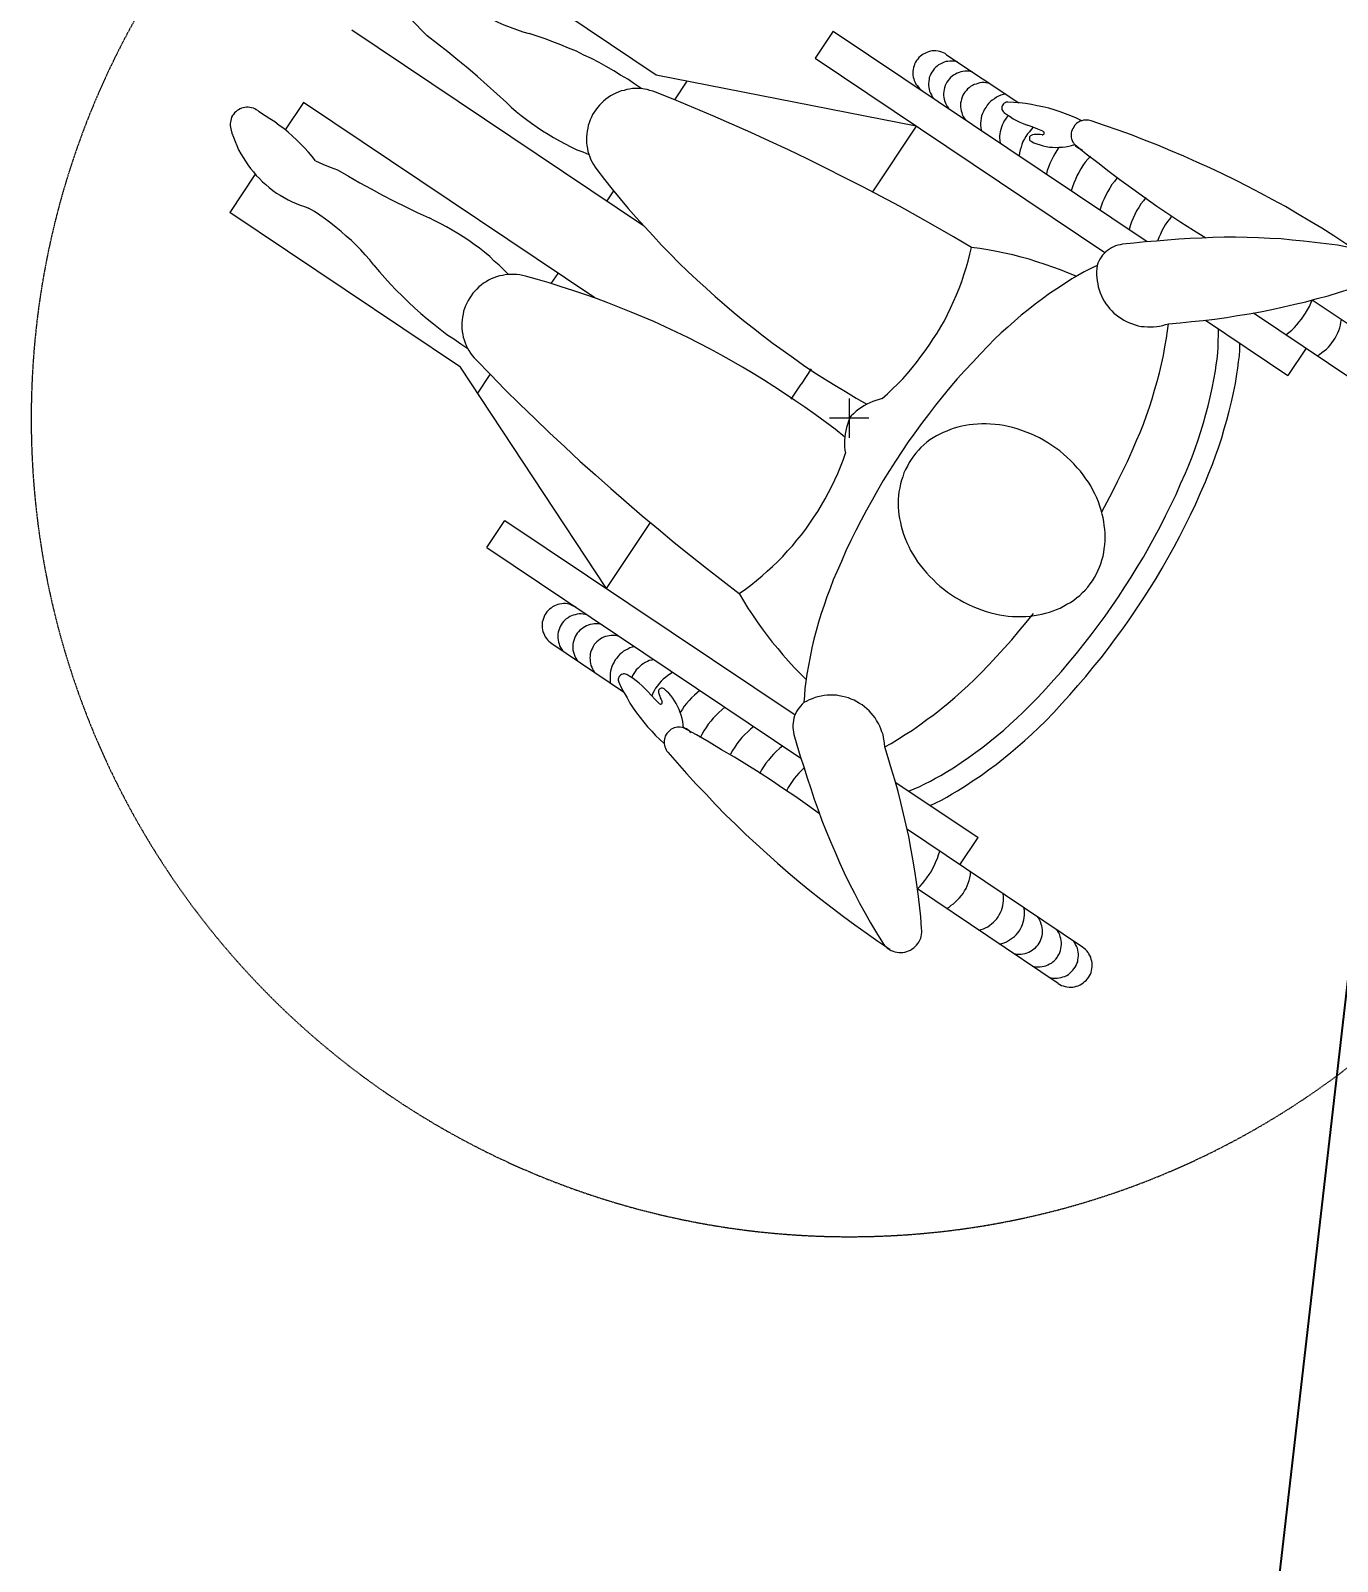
# Model space of a CAD drawing. Header units: millimetres. Extents: x -8417289 to 9420486, y 0 to 166066.
# Drawn here: x -171963 to -170765, y 68921 to 70325 of the extents above; entities that cross this region are included whole.
import ezdxf
from ezdxf import colors
from ezdxf.entities.mleader import LeaderData, LeaderLine
from ezdxf.math import Vec2, Vec3

# ---------------------------------------------------------------- set-up
doc = ezdxf.new("R2010")
doc.units = ezdxf.units.MM
doc.header["$MEASUREMENT"] = 0
doc.header["$PDMODE"] = 3
doc.header["$PDSIZE"] = -4
doc.linetypes.add('TRATTEGGIATA', pattern=[0.75, 0.5, -0.25])
doc.layers.get('0').update_dxf_attribs({"color": 250, "lineweight": 9})
doc.layers.get('Defpoints').update_dxf_attribs({"color": 6})
doc.layers.add('_АР ТЕКСТ', color=250, linetype='Continuous', lineweight=25)
for name, color, linetype in [('ТХ_привязки ЭО', 96, 'Continuous'), ('ТХ_привязки_ЭО', 96, 'Continuous'), ('ТХ_примечание', 40, 'Continuous')]:
    doc.layers.add(name, color=color, linetype=linetype)
doc.styles.add('ISOCPEUR', font='isocpeur.TTF')
doc.dimstyles.new('R_100', dxfattribs={"dimtxt": 270, "dimasz": 120, "dimexe": 100, "dimexo": 0, "dimgap": 60, "dimtad": 1, "dimdec": 0, "dimrnd": 50, "dimzin": 0, "dimdsep": 46, "dimtxsty": 'ISOCPEUR', "dimblk": 'ARCHTICK', "dimcen": 0, "dimdle": 100, "dimclrd": 256, "dimclre": 256, "dimclrt": 256, "dimadec": 0, "dimazin": 0, "dimtfac": 2, "dimtdec": 0, "dimtofl": 0, "dimtmove": 1, "dimatfit": 3, "dimfxl": 1, "dimtvp": 3, "dimtolj": 1, "dimtzin": 0, "dimarcsym": 0})

# ---------------------------------------------------------------- blocks, each defined once
blk = doc.blocks.new('Из_буфера26453')
for points in [[(177.4, 314.7), (388.7, 456.6)], [(365.2, 388.2), (360.1, 384.5), (355.1, 381.1), (349.8, 377.9), (344.5, 374.7), (339.2, 371.8), (333.9, 368.8), (328.3, 365.9), (322.7, 363.3), (317.2, 360.9), (311.3, 358.5), (305.5, 356.4), (299.7, 354.5), (293.8, 352.7)], [(387.4, 350.6), (392.5, 355.9), (397.5, 361.2), (402.6, 366.2)], [(15.1, 355.1), (-272.6, 162)], [(15.1, 355.1), (31.8, 330.1)], [(189.1, 176.6), (456.4, 355.9)], [(190.7, 302), (197, 306.5), (203.4, 310.8), (210.1, 314.7), (216.4, 318.7), (223.3, 322.7), (229.9, 326.2), (236.8, 329.9), (243.7, 333.1), (250.6, 336.5), (257.8, 339.4), (264.9, 342.3), (272.1, 345.3), (279.2, 347.9), (286.7, 350.3), (293.8, 352.7)], [(314.8, 289.6), (323.5, 297.5), (332.3, 305.5), (341.3, 313.4), (350.3, 321.1), (359.3, 328.5), (368.6, 336), (378.1, 343.4), (387.4, 350.6)], [(31.8, 330.1), (-233.9, 151.9)], [(-88.8, 333.3), (-154.9, 289.3)], [(-98.9, 326.7), (-97, 327.2), (-95.4, 327.5), (-91.7, 327.5), (-89.9, 327.2), (-88, 327), (-86.4, 326.4), (-84.6, 325.6), (-83, 324.8), (-81.4, 324.1), (-80.1, 323), (-78.7, 321.6), (-77.4, 320.3), (-76.4, 319), (-75.3, 317.4), (-74.3, 315.8), (-73.7, 314.2), (-72.9, 312.4), (-72.7, 310.8), (-72.4, 308.9), (-72.1, 307.1), (-72.1, 305.2), (-72.4, 303.3), (-72.7, 301.8), (-73.2, 299.9), (-74, 298.1), (-74.8, 296.5), (-75.6, 294.9), (-76.6, 293.5)], [(-88.8, 333.3), (-87.5, 334.4), (-85.9, 335.2), (-84.3, 335.7), (-82.5, 336.2), (-80.9, 336.5), (-79, 336.8), (-75.6, 336.8), (-74, 336.5), (-72.1, 336), (-70.5, 335.5), (-68.9, 334.6), (-67.4, 333.8), (-66, 333.1), (-64.7, 332), (-63.4, 330.7), (-62.3, 329.3), (-61.2, 328), (-60.2, 326.4), (-59.4, 324.8), (-58.9, 323.3), (-58.3, 321.6), (-58.1, 319.8), (-57.8, 318.2), (-57.8, 314.7), (-58.1, 312.9), (-58.6, 311.3), (-59.1, 309.7), (-59.9, 307.9), (-60.7, 306.5), (-61.8, 305), (-62.9, 303.6), (-63.9, 302.3), (-65.2, 301.2), (-66.6, 300.2)], [(-112.7, 317.4), (-110.8, 318), (-109.2, 318.2), (-105.5, 318.2), (-103.7, 318), (-101.8, 317.7), (-100.2, 317.1), (-98.4, 316.3), (-96.8, 315.5), (-95.2, 314.7), (-93.9, 313.7), (-92.5, 312.4), (-91.2, 311), (-90.2, 309.7), (-89.1, 308.1), (-88, 306.5), (-87.5, 305), (-86.7, 303.1), (-86.4, 301.5), (-86.2, 299.6), (-85.9, 297.8), (-85.9, 295.9), (-86.2, 294.1), (-86.4, 292.5), (-87, 290.6), (-87.8, 289), (-88.6, 287.2), (-89.4, 285.9), (-90.4, 284.3)], [(-61, 267.8), (177.4, 314.7)], [(149.3, 309.2), (160.7, 292)], [(-142.7, 297.5), (-140.6, 297), (-138.4, 296.2), (-136.3, 295.4), (-134.4, 294.3), (-132.6, 293), (-130.7, 291.7), (-129.1, 290.4), (-127.5, 288.8), (-126, 287.2), (-124.9, 285.3), (-123.6, 283.4), (-122.5, 281.3), (-121.7, 279.5), (-120.9, 277.4), (-120.4, 275.3), (-120.1, 272.8), (-119.9, 270.7), (-119.9, 268.6), (-120.1, 266.5), (-120.4, 264.1)], [(-128.3, 307.1), (-126.5, 307.3), (-124.6, 307.6), (-123, 307.9), (-121.2, 307.9), (-119.3, 307.6), (-117.5, 307.1), (-115.9, 306.5), (-114, 306), (-112.4, 305.2), (-110.8, 304.1), (-109.5, 303.1), (-107.9, 302), (-106.9, 300.7), (-105.5, 299.1), (-104.7, 297.8), (-103.7, 296.2), (-102.9, 294.3), (-102.4, 292.7), (-102.1, 290.9), (-101.6, 289.3), (-101.6, 285.6), (-101.8, 283.7), (-102.1, 281.9), (-102.6, 280.3), (-103.1, 278.4), (-104, 276.8), (-105, 275.3), (-106.1, 273.7)], [(-111.6, 156.7), (-95.2, 166.5), (-78.7, 175.8), (-62.3, 185.1), (-45.6, 194.4), (-28.9, 203.4), (-11.9, 212.1), (5, 220.9), (22, 229.4), (39, 237.9), (56.2, 246.1), (73.5, 254), (90.7, 262), (108, 269.7), (125.4, 277.4), (142.9, 284.8), (160.4, 292), (178.2, 299.1)], [(178.2, 299.1), (180.6, 299.9), (183.2, 300.7), (185.9, 301.5), (188.3, 301.8), (190.9, 302.3), (199.1, 302.3), (201.8, 301.8), (204.5, 301.5), (206.8, 300.7), (209.5, 300.2), (212.2, 299.1), (214.5, 298.1), (216.9, 297), (219.3, 295.7), (221.4, 294.1), (223.6, 292.5), (225.7, 290.9), (227.5, 289), (229.4, 287.2), (231.2, 285.1), (232.8, 282.9), (234.4, 280.8), (235.8, 278.4), (236.8, 276), (237.9, 273.7), (238.9, 271), (239.7, 268.6), (240.3, 265.9), (240.8, 263.3), (241.1, 260.7), (241.3, 258), (241.3, 252.7), (241.1, 250), (240.5, 247.4), (240, 244.7), (239.2, 242.1), (238.4, 239.7), (237.3, 237.1), (236.3, 234.7), (235, 232.6), (233.4, 230.2), (231.8, 228)], [(-212.7, 272.8), (-207.9, 275.3), (-202.8, 277.4), (-197.8, 279.2), (-192.8, 281.1), (-187.5, 282.7), (-182.4, 284.3), (-177.1, 285.6), (-171.8, 286.6), (-166.5, 287.7), (-161.2, 288.5), (-155.7, 289.3), (-150.3, 289.6), (-145, 289.9)], [(-145, 289.9), (-143.2, 289.9), (-142.4, 289.3), (-141.6, 288.8), (-140.8, 288.2), (-140.3, 287.4), (-139.8, 286.6), (-139.5, 285.9), (-139.5, 283.2), (-140, 282.1), (-140.6, 281.3), (-141.1, 280.8), (-141.9, 280)], [(233.6, 110.3), (500.9, 289.6)], [(314.8, 289.6), (310.3, 285.3), (305.8, 281.3), (301.2, 277.6), (296.5, 273.9), (291.7, 270.5), (286.7, 267), (281.6, 263.6), (276.6, 260.4), (271.5, 257.5), (266.2, 254.3), (260.9, 251.6), (255.6, 249), (250.1, 246.3), (244.8, 244.2), (239.2, 241.8)], [(500.9, 289.6), (517.6, 264.6)], [(540.4, 280), (541.5, 281.1), (542.8, 282.1), (544.1, 282.9), (545.5, 283.7), (546.8, 284.3), (548.4, 284.8), (550, 285.1), (551.6, 285.3), (553.2, 285.3), (554.5, 285.1), (556.1, 284.8), (557.7, 284.3), (559, 283.7), (560.3, 282.9), (561.6, 282.1), (563, 281.1), (564.1, 280), (565.1, 278.7), (565.9, 277.6), (566.7, 276), (567.2, 274.7), (567.5, 273.1), (567.7, 271.5), (568, 270.2), (568, 268.6), (567.7, 267), (567.5, 265.4)], [(-465.6, 153), (-454.8, 160.1), (-443.9, 167.3), (-432.8, 174.2), (-421.9, 180.8), (-410.5, 187.5), (-399.4, 194.1), (-387.9, 200.2), (-376.5, 206.5), (-365.1, 212.4), (-353.5, 218.2), (-341.8, 224), (-330.1, 229.6), (-318.2, 234.9), (-306.3, 240.2), (-294.3, 245.3), (-282.4, 250.3), (-270.2, 255.1), (-258.3, 259.9), (-246.1, 264.1), (-233.6, 268.6), (-221.4, 272.6)], [(-221.4, 272.6), (-220.1, 273.1), (-218.8, 273.4), (-214.3, 273.4), (-212.9, 272.8), (-211.6, 272.6), (-210.3, 271.8), (-209.2, 271.3), (-207.9, 270.2), (-206.8, 269.4), (-206, 268.4), (-205.3, 267), (-204.5, 265.7), (-203.9, 264.4), (-203.4, 263), (-203.1, 261.7), (-203.1, 257.5), (-203.4, 256.1), (-203.9, 254.6), (-204.5, 253.3), (-205.3, 252.2), (-206, 250.9), (-207.1, 249.8), (-208.2, 249), (-209.2, 248.2), (-210.6, 247.4), (-211.9, 246.9), (-213.2, 246.3)], [(-177.1, 263.3), (-172.4, 265.2), (-167.3, 267.3), (-162.5, 268.9)], [(-168.1, 267), (-166.3, 264.9), (-164.7, 262.8), (-162.8, 260.7), (-161.5, 258.5), (-160.2, 256.1), (-158.8, 253.8), (-157.8, 251.1), (-157, 248.7), (-156.2, 246.1), (-155.7, 243.4), (-155.4, 240.8)], [(-141.3, 280.5), (-144, 278.4), (-146.9, 276.6), (-149.8, 274.7), (-152.8, 273.1), (-155.9, 271.5), (-159.1, 270.2), (-162.5, 268.9)], [(-145.3, 277.4), (-144, 276), (-142.7, 274.2), (-141.6, 272.6), (-140.6, 270.7), (-139.8, 268.9), (-139, 266.8), (-138.4, 264.9), (-137.9, 262.8), (-137.6, 260.7), (-137.4, 258.8), (-137.4, 256.7), (-137.6, 254.6), (-137.9, 252.4)], [(-61, 267.8), (-20.7, 207.6)], [(489.8, 236), (493, 240), (496.4, 243.9), (499.9, 247.9), (503.6, 251.6), (507.3, 255.3), (511, 258.8), (515, 262.2), (519, 265.7), (523.2, 268.6), (527.2, 271.8), (531.7, 274.7), (535.9, 277.4), (540.4, 280)], [(-166.3, 254), (-168.9, 252.7), (-171.6, 251.6), (-174.5, 250.6), (-177.4, 249.8), (-180.1, 249.2), (-183, 248.7), (-185.9, 248.5), (-188.8, 248.2), (-192, 248.5), (-194.9, 248.5), (-197.8, 249), (-200.7, 249.5), (-203.4, 250), (-206.3, 251.1)], [(-176.3, 259.9), (-176.9, 259.9), (-177.4, 260.1), (-177.9, 260.4), (-178.2, 260.9), (-178.2, 262.5), (-177.7, 262.8), (-177.1, 263.3)], [(-176.3, 259.9), (-174.5, 260.1), (-169.2, 260.1), (-167.6, 259.9)], [(-167.6, 259.9), (-166.8, 259.6), (-166.3, 259.4), (-165.7, 259.1), (-165.2, 258.5), (-164.9, 258), (-164.7, 257.5), (-164.7, 255.9), (-164.9, 255.3), (-165.2, 254.8), (-165.7, 254.3), (-166.3, 254)], [(567.5, 265.4), (566.4, 261.5), (565.1, 257.7), (563.5, 253.8), (561.9, 250), (560.3, 246.3), (558.2, 242.6), (556.3, 239.2), (554, 235.7), (551.9, 232.3), (549.4, 229.1), (546.8, 225.9), (544.1, 222.7), (541.2, 219.8), (538.4, 216.9), (535.4, 214.3), (532.2, 211.6), (529, 208.9), (525.6, 206.5), (522.2, 204.5), (518.7, 202.3), (515, 200.4), (511.3, 198.6), (507.6, 197), (503.8, 195.4), (499.9, 194.1), (496.2, 192.8)], [(-206.3, 251.1), (-216.7, 242.6), (-227.3, 234.4), (-237.9, 226.2), (-248.7, 217.9), (-259.6, 210.3), (-270.5, 202.3), (-281.4, 194.6), (-292.5, 187.2), (-303.6, 179.8), (-315, 172.6), (-326.4, 165.5)], [(-220.6, 240.2), (-218.2, 237.6), (-215.8, 234.7), (-213.7, 231.8), (-211.9, 228.6), (-210, 225.4), (-208.2, 222.2), (-206.8, 219), (-205.3, 215.6), (-204.2, 212.1), (-203.1, 208.7)], [(-191.7, 248.5), (-189.9, 245.5), (-188, 242.6), (-186.4, 239.7), (-184.8, 236.8), (-183.5, 233.6), (-182.2, 230.4), (-181.1, 227.3), (-180.3, 224)], [(231.8, 228), (224.9, 219), (217.7, 210), (210.6, 201.3), (203.1, 192.5), (195.7, 184), (188, 175.5), (180.3, 167.3), (172.6, 158.8), (164.7, 150.9), (156.7, 142.6), (148.5, 134.7), (140.3, 127), (131.8, 119.3), (123.3, 111.6), (114.8, 104.2), (106.1, 96.8), (97.3, 89.6), (88.3, 82.5), (79.3, 75.6), (70.3, 68.7), (61, 62), (51.7, 55.4), (42.5, 48.8), (32.9, 42.4), (23.3, 36.3), (13.8, 30.2), (4, 24.4), (-5.8, 18.5), (-15.6, 13)], [(469.6, 227.8), (459.6, 221.9), (449.2, 215.9), (438.9, 210.3), (428.3, 204.7), (417.7, 199.1), (407, 193.8), (396.5, 188.8), (385.6, 183.8)], [(489.8, 236), (483.2, 233.1), (476.5, 230.4), (469.6, 227.8)], [(-244.8, 220.1), (-242.6, 217.1), (-240.2, 214.3), (-238.4, 211.1), (-236.5, 207.9), (-234.7, 204.7), (-233.1, 201.3), (-231.8, 198.1), (-230.4, 194.4), (-229.4, 190.9)], [(545, 223.8), (568.3, 188.8)], [(-271.5, 202.3), (-269.2, 199.4), (-267, 196.5), (-264.9, 193.3), (-263, 190.1), (-261.2, 186.9), (-259.9, 183.5), (-258.3, 180), (-257.2, 176.6), (-256.2, 173.2)], [(216.7, 208.7), (222.7, 199.4)], [(-295.1, 185.4), (-293.3, 183), (-291.2, 180.3), (-289.3, 177.4), (-287.7, 174.7), (-286.1, 171.8), (-284.8, 168.7), (-283.5, 165.7), (-282.1, 162.5)], [(312.9, 131.8), (317.2, 136), (321.4, 140.3), (325.9, 144.2), (330.1, 148.2), (334.9, 152.2), (339.4, 155.9), (344.5, 159.3), (349.2, 163.1), (354.3, 166.3), (359.3, 169.4), (364.4, 172.6), (369.7, 175.5), (375, 178.4), (380.3, 181.1), (385.6, 183.8)], [(356.9, 46.9), (568.3, 188.8)], [(436.2, 140.5), (439.9, 145.3), (444.2, 149.8), (448.4, 154.3), (452.6, 158.8), (456.9, 163.1), (461.7, 167.1), (466.2, 171.3), (470.9, 175), (475.7, 179), (480.8, 182.7), (485.8, 186.1), (490.8, 189.6), (496.2, 192.8)], [(-457.4, 156.7), (-447.1, 158.6), (-436.8, 159.9), (-426.4, 161.2), (-416.1, 162.5), (-405.7, 163.3), (-395.4, 164.4), (-385.1, 164.9), (-374.7, 165.5), (-364.4, 165.7), (-353.7, 166), (-343.4, 166), (-333, 165.7), (-322.7, 165.2), (-312.1, 164.7), (-301.8, 164.1), (-291.4, 163.3)], [(-291.4, 163.3), (-281.1, 162.5), (-270.7, 161.7), (-260.4, 160.7), (-250.1, 159.6)], [(-250.1, 159.6), (-247.9, 159.1), (-245.8, 158.8), (-243.7, 158), (-241.8, 157.2), (-240, 156.2), (-238.1, 155.1), (-236.3, 153.8), (-234.7, 152.5), (-233.1, 151.1), (-231.8, 149.6), (-230.4, 147.7), (-229.4, 145.8), (-228.3, 144), (-227.5, 142.1), (-226.7, 140)], [(-207.6, 130.2), (-200.5, 133.1), (-193.3, 136), (-186.2, 138.7), (-179, 141.1), (-171.6, 143.4), (-164.4, 145.8), (-157, 147.7), (-149.6, 149.8), (-141.9, 151.4), (-134.4, 153), (-126.7, 154.3), (-119.3, 155.7), (-111.6, 156.7)], [(-29.7, 18), (-34.5, 22.5), (-39.2, 27), (-44, 31.5), (-48.5, 36.3), (-53, 41.1), (-57.3, 46.1), (-61.2, 51.2), (-65.2, 56.5), (-69.2, 61.8), (-72.9, 67.1), (-76.6, 72.7), (-80.1, 77.9), (-83.5, 83.8), (-86.7, 89.4), (-89.6, 95.2), (-92.5, 101), (-95.2, 107.1), (-97.8, 113.2), (-100.2, 119.1), (-102.6, 125.4), (-104.7, 131.5), (-106.6, 137.9), (-108.4, 144), (-110, 150.4), (-111.6, 156.7)], [(436.2, 140.5), (431.2, 134.4), (426.2, 128.9), (421.1, 123), (415.8, 117.5), (410.2, 111.9), (404.7, 106.6), (399.1, 101.3), (393.3, 96.2), (387.4, 91.2), (381.6, 86.5), (375.5, 81.7), (369.4, 76.9), (363, 72.7), (356.7, 68.2), (350.3, 63.9)], [(-226.7, 140), (-226.4, 137.4), (-226.2, 134.4), (-226.2, 131.5), (-226.4, 128.9), (-226.7, 125.9), (-227.3, 123.3), (-227.8, 120.4), (-228.6, 117.7), (-229.7, 115.1), (-230.7, 112.4), (-231.8, 110), (-233.3, 107.4), (-234.7, 105), (-236.5, 102.8), (-238.1, 100.8), (-240.2, 98.6), (-242.1, 96.5), (-244.2, 94.7), (-246.6, 93), (-249, 91.5), (-251.4, 89.9), (-253.8, 88.8), (-256.4, 87.5), (-259.1, 86.5), (-261.7, 85.7), (-264.4, 84.8), (-267.3, 84.3), (-270, 84), (-272.9, 83.8), (-278.4, 83.8), (-281.4, 84), (-284, 84.6), (-286.9, 85.1), (-289.5, 85.9), (-292.2, 86.7)], [(-226.7, 140), (-220.9, 137.4), (-215, 134.2), (-209.2, 131), (-203.7, 127.8)], [(-203.7, 127.8), (-196.8, 123.3), (-189.9, 118.8), (-183.2, 114.3), (-176.6, 109.5), (-170, 104.5), (-163.6, 99.4), (-157.2, 94.4), (-150.9, 89.1), (-144.8, 83.5), (-138.7, 78.2), (-132.8, 72.4), (-127, 66.5)], [(4.5, -17.2), (13.5, -10.1), (22.5, -3.2), (31.8, 3.4), (41.1, 10.1), (50.4, 16.4), (59.9, 22.8), (69.5, 29.1), (79, 35.3), (88.6, 41.1), (98.4, 46.9), (108.5, 52.8), (118.3, 58.1), (128.3, 63.7), (138.4, 68.9), (148.5, 74), (158.9, 79), (169.2, 83.8), (179.5, 88.6), (189.9, 93), (200.5, 97.3), (211.1, 101.6), (221.7, 105.8), (232.3, 109.8), (242.9, 113.5), (253.8, 117.2), (264.6, 120.6), (275.5, 124.1), (286.4, 127.3), (297.3, 130.2)], [(273.7, 123.6), (267.3, 132.8)], [(297.3, 130.2), (299.9, 131), (302.6, 131.5), (305.2, 131.8), (313.2, 131.8), (315.8, 131.5), (318.5, 131), (321.2, 130.5), (323.8, 129.6), (326.2, 128.9), (328.8, 127.8), (331.2, 126.5), (333.3, 125.1), (335.7, 123.8), (337.9, 122.2), (340, 120.4), (341.8, 118.5), (343.7, 116.7), (345.5, 114.8), (347.1, 112.4), (348.4, 110.3), (349.8, 107.9), (351.1, 105.5), (352.2, 103.1), (353.2, 100.8), (354, 98.1), (354.5, 95.4), (355.1, 92.8), (355.3, 90.2), (355.6, 87.5), (355.6, 82.2), (355.3, 79.5), (354.8, 76.9), (354.3, 74.3), (353.5, 71.8), (352.7, 69.2), (351.6, 66.8), (350.6, 64.4), (349.2, 62), (347.6, 59.6), (346.1, 57.6), (344.5, 55.4), (342.6, 53.6)], [(-292.2, 86.7), (-302.8, 87.5), (-313.4, 88.6), (-324, 89.6), (-334.7, 91), (-345.3, 92.3), (-355.6, 94.1), (-366.2, 95.7), (-376.5, 97.6), (-387.1, 99.7), (-397.5, 102.1), (-407.9, 104.5), (-418.2, 106.9), (-428.5, 109.8), (-438.6, 112.4), (-449, 115.6), (-459, 118.8)], [(-553.2, 22), (-424, 108.4)], [(-399.9, 76.6), (-402.5, 78.7), (-405.2, 80.9), (-407.6, 83.3), (-410, 85.7), (-412.1, 88.3), (-414.2, 91), (-416.1, 93.6), (-417.9, 96.5), (-419.7, 99.4), (-421.4, 102.4), (-422.7, 105.5), (-424, 108.4)], [(-530.9, -11.4), (-370.2, 96.5)], [(-428.5, 57.3), (-430.7, 58.6), (-432.8, 60.2), (-434.9, 61.8), (-437, 63.3), (-438.9, 65.2), (-440.5, 67.1), (-442, 69.2), (-443.6, 71.3), (-445, 73.5), (-446.3, 75.8), (-447.4, 78.2), (-448.4, 80.6), (-449.2, 83), (-450, 85.4), (-450.3, 88), (-450.8, 90.7)], [(-326.2, 89.9), (-401.7, 39.2)], [(-290.4, 73.5), (-291.4, 80.1), (-292.2, 86.7)], [(-335.2, 43.5), (-336, 49), (-336.8, 54.3), (-337.3, 59.9), (-337.6, 65.5), (-337.9, 70.8), (-338.1, 76.3), (-338.1, 81.9)], [(-263, -20.4), (-266.2, -13), (-269.2, -5.3), (-272.1, 2.4), (-274.7, 10.1), (-277.1, 17.8), (-279.5, 25.7), (-281.9, 33.7), (-284, 41.6), (-285.8, 49.6), (-287.5, 57.6), (-289, 65.5), (-290.4, 73.5)], [(-418.4, 64.2), (-401.7, 39.2)], [(-354.8, 40.3), (-355.9, 45.9), (-356.4, 51.7), (-357.2, 57.3), (-357.5, 62.8), (-357.7, 68.7)], [(-127, 66.5), (-119.9, 59.1), (-112.7, 51.4), (-105.5, 43.7), (-98.6, 36.1), (-91.7, 28.1), (-85.1, 19.9), (-78.5, 11.9), (-72.1, 3.4), (-65.8, -4.8), (-59.7, -13.3), (-53.6, -21.7), (-47.7, -30.5)], [(-307.9, -50.4), (-310.8, -43), (-314, -35.3), (-316.6, -27.6), (-319.5, -19.9), (-321.9, -12.2), (-324.3, -4.3), (-326.4, 3.7), (-328.5, 11.4), (-330.4, 19.3), (-332.3, 27.5), (-333.9, 35.5), (-335.2, 43.5)], [(35.3, 45.3), (44.6, 31.3)], [(342.6, 53.6), (329.4, 40), (316.1, 26.5), (302.6, 13), (288.8, -0.3), (275.3, -13.3), (261.2, -26.3), (247.4, -39.2), (233.1, -52), (219.1, -64.5), (204.7, -76.9), (190.2, -89.4), (175.5, -101.6), (161, -113.8), (146.1, -125.7), (131.3, -137.4), (116.4, -149), (101.3, -160.7)], [(223, -156), (356.9, 46.9)], [(-326.2, -58.4), (-329.3, -50.4), (-332.5, -42.4), (-335.4, -34.5), (-338.4, -26.3), (-341, -18), (-343.4, -9.8), (-345.8, -1.6), (-347.9, 6.6), (-350, 15.1), (-351.9, 23.3), (-353.5, 31.8), (-354.8, 40.3)], [(53.8, 17.5), (44.6, 31.3)], [(341, 23.1), (329.6, 40)], [(-29.7, 18), (-26.8, 17.2), (-23.9, 16.4), (-21.2, 15.4), (-18.3, 14.3), (-15.6, 13), (-13, 11.4), (-10.6, 9.8), (-8.2, 8.2), (-5.8, 6.4), (-3.5, 4.2), (-1.3, 2.1), (0.5, 0)], [(0.5, 18), (0.5, -18)], [(-17.5, 0), (18.6, 0)], [(-1.3, 2.6), (0, 0), (1.1, -2.7), (2.1, -5.6), (2.9, -8.5), (3.7, -11.4), (4.3, -14.3), (4.5, -17.2), (4.8, -20.2), (4.8, -26.3), (4.5, -29.2), (4, -32.1)], [(-185.4, -24.9), (-181.6, -22.5), (-177.7, -20.2), (-173.9, -18), (-170, -16.2), (-166, -14.3), (-161.8, -12.7), (-157.8, -11.1), (-153.5, -9.8), (-149.3, -8.5)], [(-149.3, -8.5), (-145.3, -7.4), (-141.3, -6.6), (-137.4, -6.1), (-133.4, -5.6), (-129.1, -5.3), (-125.2, -5.1), (-121.2, -5.1), (-117.2, -5.3), (-113, -5.6)], [(-113, -5.6), (-109.5, -6.1), (-106.1, -6.6), (-102.6, -7.2), (-99.2, -8.2), (-95.7, -9), (-92.3, -10.3), (-89.1, -11.7), (-85.6, -13), (-82.5, -14.6), (-79.5, -16.2)], [(-231, -85.7), (-236, -76.6), (-240.8, -67.4), (-245.6, -58.1), (-250.1, -48.8), (-254.6, -39.5), (-258.8, -30), (-263, -20.4)], [(-214, -52), (-211.4, -48.5), (-208.4, -45.4), (-205.5, -41.9), (-202.3, -38.7), (-199.1, -35.8), (-196, -32.9), (-192.5, -30), (-188.8, -27.3), (-185.4, -24.9)], [(-79.5, -16.2), (-76.4, -18), (-73.5, -19.9), (-70.5, -22), (-67.9, -24.4), (-65.2, -26.8), (-62.9, -29.4), (-60.5, -32.1), (-58.3, -34.7), (-56.2, -37.7)], [(-56.2, -37.7), (-54.3, -40.6), (-52.8, -43.8), (-51.2, -47), (-49.6, -50.1), (-48.5, -53.6), (-47.4, -56.8), (-46.4, -60.2), (-45.9, -63.9), (-45.1, -67.4)], [(-47.7, -30.5), (-41.9, -39.2), (-36.3, -48), (-30.7, -57), (-25.5, -66.1), (-20.4, -75.1), (-15.4, -84.3), (-10.3, -93.4), (-5.6, -102.9), (-1.1, -112.2), (3.5, -121.7), (7.7, -131.3), (11.9, -140.8)], [(101.3, -160.7), (95.7, -156.7), (90.7, -153), (85.4, -148.8), (80.4, -144.5), (75.6, -140.3), (70.8, -135.8), (66, -131.3), (61.5, -126.8), (57, -121.7), (52.5, -116.9), (48.5, -111.9), (44.3, -106.9), (40.3, -101.6), (36.6, -96.3), (32.9, -90.7), (29.4, -85.4), (26, -79.8), (22.5, -74), (19.6, -68.2), (16.4, -62.3), (13.8, -56.5), (11.1, -50.7), (8.5, -44.6), (6.1, -38.4), (4, -32.1)], [(-246.3, -163.6), (-252.2, -154.6), (-258, -145.6), (-263.6, -136.6), (-269.2, -127.3), (-274.5, -118), (-279.8, -108.5), (-284.8, -98.9), (-289.5, -89.4), (-294.3, -79.8), (-299.1, -70), (-303.3, -60.2), (-307.9, -50.4)], [(-230.4, -84.3), (-229.4, -80.6), (-228.1, -76.6), (-226.4, -72.9), (-224.6, -69.2), (-222.8, -65.8), (-220.9, -62.1), (-218.8, -58.6), (-216.4, -55.4), (-214, -52)], [(-262.8, -174.8), (-268.9, -165.5), (-275, -156.2), (-280.8, -146.9), (-286.4, -137.4), (-292, -127.8), (-297.3, -118), (-302.6, -108.2), (-307.6, -98.4), (-312.4, -88.6), (-317.2, -78.5), (-321.7, -68.4), (-326.2, -58.4)], [(-45.1, -67.4), (-44.8, -70.8), (-44.5, -74.3), (-44.5, -81.4), (-44.8, -85.1), (-45.1, -88.6), (-45.6, -92), (-46.4, -95.5), (-47.2, -98.9), (-48, -102.4)], [(-233.3, -119.6), (-233.9, -116.2), (-234.2, -112.5), (-234.2, -105.3), (-233.9, -101.8), (-233.3, -98.4), (-232.8, -94.7), (-232.3, -91.2), (-231.5, -87.8), (-230.4, -84.3)], [(316.1, -93.6), (50.1, -271.8)], [(223, -156), (182.7, -95.7)], [(332.8, -118.6), (316.1, -93.6)], [(-48, -102.4), (-49.3, -106.3), (-50.7, -110.1), (-52.2, -113.8), (-54.1, -117.5), (-55.7, -121.2), (-57.8, -124.6), (-59.9, -128.1), (-62, -131.5), (-64.4, -134.7)], [(-222.5, -149), (-224.3, -146.1), (-225.9, -143.2), (-227.5, -140), (-229.1, -136.6), (-230.2, -133.4), (-231.2, -130), (-232.3, -126.5), (-232.8, -123.1), (-233.3, -119.6)], [(332.8, -118.6), (44.8, -311.6)], [(-64.4, -134.7), (-67.4, -138.2), (-70.3, -141.6), (-73.2, -144.8), (-76.4, -148), (-79.5, -151.2), (-82.7, -154.1), (-86.2, -156.7), (-89.6, -159.4), (-93.3, -162)], [(-199.1, -170.5), (-202.3, -168.9), (-205.3, -166.8), (-207.9, -164.7), (-210.8, -162.5), (-213.5, -159.9), (-215.8, -157.5), (-218.2, -154.9), (-220.3, -151.9), (-222.5, -149)], [(11.9, -140.8), (15.1, -148.3), (18, -156), (21, -163.6), (23.6, -171.3), (26.3, -179), (28.6, -187), (30.8, -194.9), (32.9, -202.6), (34.7, -210.6), (36.3, -218.8), (37.9, -226.8), (39.5, -234.7)], [(-164.9, -263.6), (-172.4, -255.9), (-179.8, -248), (-187, -240), (-194.1, -232.1), (-201, -223.8), (-207.9, -215.6), (-214.5, -207.1), (-221.2, -198.6), (-227.8, -190.1), (-234.2, -181.4), (-240.2, -172.6), (-246.3, -163.6)], [(-93.3, -162), (-97, -164.4), (-101, -166.6), (-104.7, -168.6), (-108.7, -170.8), (-112.7, -172.6), (-116.9, -174.2), (-120.9, -175.8), (-125.2, -177.2), (-129.4, -178.5)], [(101.3, -160.7), (97.3, -167.3), (93.4, -174), (89.1, -180.3), (84.9, -186.7), (80.4, -193.1), (75.8, -199.2), (71.1, -205.3), (66, -211.1), (61.3, -216.9), (56.2, -222.8), (50.9, -228.6), (45.6, -233.9), (40, -239.5)], [(-179.3, -277.7), (-187, -269.7), (-194.4, -261.5), (-201.8, -253.5), (-209.2, -245), (-216.4, -236.8), (-223.3, -228.1), (-230.4, -219.6), (-237.1, -210.8), (-243.7, -202.1), (-250.3, -193.1), (-256.7, -184), (-262.8, -174.8)], [(-165.5, -181.4), (-169.2, -180.9), (-172.6, -180.3), (-176.1, -179.5), (-179.5, -178.7), (-183, -177.7), (-186.4, -176.6), (-189.6, -175.3), (-192.8, -174), (-196, -172.4), (-199.1, -170.5)], [(-120.1, -233.6), (-127.5, -226.2), (-134.4, -218.5), (-141.6, -210.8), (-148.5, -203.1), (-155.1, -195.2), (-161.8, -187.2), (-168.4, -179)], [(-129.4, -178.5), (-133.4, -179.3), (-137.4, -180.1), (-141.3, -180.9), (-145.3, -181.4), (-149.3, -181.7), (-161.5, -181.7), (-165.5, -181.4)], [(240.8, -180.1), (242.6, -179.8), (244.5, -179.5), (246.3, -179.3), (248.2, -179.3), (249.8, -179.5), (251.7, -180.1), (253.5, -180.6), (255.1, -181.1), (256.7, -181.9), (258.3, -183), (259.9, -184), (261.2, -185.1), (262.5, -186.4), (263.6, -188), (264.6, -189.3), (265.4, -190.9), (266.2, -192.8), (266.8, -194.4), (267.3, -196.2), (267.6, -198.1), (267.6, -201.5), (267.3, -203.4), (267, -205.3), (266.5, -206.8), (266, -208.7), (265.2, -210.3), (264.1, -211.9), (263.1, -213.5)], [(250.9, -173.4), (252.4, -172.6), (254.1, -171.9), (255.6, -171.1), (257.2, -170.5), (258.8, -170.3), (260.7, -170), (262.5, -170), (264.1, -170.3), (266, -170.5), (267.6, -170.8), (269.2, -171.3), (270.8, -172.1), (272.4, -172.9), (273.9, -174), (275.3, -175), (276.3, -176.1), (277.6, -177.4), (278.7, -179), (279.5, -180.3), (280.3, -181.9), (280.8, -183.5), (281.4, -185.4), (281.9, -187), (281.9, -192.3), (281.6, -193.9), (281.4, -195.7), (280.6, -197.3), (280, -198.9), (279.2, -200.5), (278.2, -201.8), (277.1, -203.1), (275.8, -204.5), (274.5, -205.5), (273.1, -206.6)], [(227, -189.3), (228.9, -188.8), (230.7, -188.6), (234.4, -188.6), (236, -188.8), (237.9, -189.1), (239.7, -189.6), (241.3, -190.4), (242.9, -191.2), (244.5, -192.3), (246.1, -193.3), (247.4, -194.4), (248.7, -195.7), (249.8, -197.1), (250.9, -198.6), (251.7, -200.2), (252.4, -201.8), (253, -203.7), (253.5, -205.5), (253.8, -207.1), (253.8, -212.7), (253.3, -214.6), (252.7, -216.2), (252.2, -218), (251.4, -219.6), (250.3, -221.2), (249.5, -222.5)], [(197.3, -209.5), (199.4, -210), (201.5, -210.6), (203.4, -211.6), (205.5, -212.7), (207.4, -213.7), (209, -215.1), (210.8, -216.4), (212.4, -218), (213.7, -219.9), (215.1, -221.5), (216.1, -223.6), (217.2, -225.4), (218, -227.5), (218.8, -229.7), (219.3, -231.8), (219.6, -233.9), (219.8, -236), (219.8, -240.5), (219.6, -242.7)], [(273.1, -206.6), (207.4, -250.9)], [(211.6, -200), (213.2, -199.4), (215.1, -199.2), (218.8, -199.2), (220.6, -199.4), (222.2, -199.7), (224.1, -200.2), (225.7, -200.7), (227.5, -201.5), (228.9, -202.6), (230.4, -203.7), (231.8, -205), (233.1, -206.3), (234.2, -207.6), (235.2, -209.2), (236, -210.8), (236.8, -212.4), (237.3, -214), (237.9, -215.9), (238.1, -217.7), (238.4, -219.6), (238.1, -221.5), (238.1, -223), (237.6, -224.9), (237.3, -226.8), (236.6, -228.3), (235.8, -229.9), (235, -231.5), (233.9, -233.1)], [(179.8, -221.2), (181.6, -221.7), (183.8, -222.2), (185.6, -223), (187.5, -224.1), (189.4, -225.1), (190.9, -226.2), (192.5, -227.5), (194.1, -229.1), (195.7, -230.7), (196.8, -232.3), (198.1, -233.9), (199.1, -235.8), (199.9, -237.6)], [(-43.7, -294.6), (-50.7, -290.1), (-57.5, -285.9), (-64.2, -281.1), (-70.8, -276.3), (-77.4, -271.6), (-83.8, -266.5), (-90.2, -261.2), (-96.2, -255.9), (-102.4, -250.6), (-108.4, -245), (-114.3, -239.5), (-120.1, -233.6)], [(39.5, -234.7), (40.3, -241.3), (41.1, -247.7), (41.6, -254.3), (42.2, -260.7)], [(162.3, -232.8), (164.4, -234.4), (166.8, -235.8), (168.9, -237.6), (171.1, -239.2), (172.9, -241.1), (174.8, -243.2), (176.4, -245.3), (178, -247.4), (179.3, -249.8), (180.6, -252.2), (181.6, -254.8)], [(185.6, -250.3), (188, -247.7), (190.4, -245.3), (193, -242.9), (195.7, -240.8), (198.6, -238.7), (201.5, -236.8), (204.5, -234.9)], [(203.9, -235.2), (204.7, -234.9), (205.5, -234.7), (206.6, -234.4), (207.4, -234.4), (208.2, -234.7), (209.2, -234.9), (210.1, -235.5), (210.6, -236), (211.4, -236.8), (211.6, -237.6), (211.9, -238.4), (212.2, -239.2), (212.2, -240.3), (211.9, -241.1), (211.6, -242.1)], [(137.4, -249.5), (140, -251.7), (142.4, -254), (145.1, -256.4), (147.2, -258.8), (149.6, -261.5), (151.7, -264.1), (153.5, -266.8), (155.4, -269.7)], [(152.5, -284), (152.7, -281.1), (153, -278.2), (153.8, -275.3), (154.6, -272.3), (155.4, -269.7), (156.4, -267), (157.8, -264.1), (159.1, -261.7), (160.7, -259.1), (162.3, -256.7), (164.2, -254.3), (166, -252.2), (168.1, -250.1), (170.2, -248.2)], [(211.6, -242.1), (209.5, -246.9), (206.8, -251.7), (204.2, -256.4), (201.5, -261.2), (198.6, -265.7), (195.5, -270.2), (192.3, -274.5), (188.8, -278.7), (185.4, -282.9), (181.6, -286.9), (178, -290.9), (174.2, -294.6), (170.2, -298.3)], [(170.2, -248.2), (170.8, -247.7), (171.6, -247.4), (172.9, -247.4), (173.4, -247.7), (174, -248), (174.5, -248.5), (175, -249), (175.3, -249.5), (175.5, -250.1), (175.3, -250.9), (175.3, -251.4)], [(175.3, -251.4), (174.8, -253.3), (174.2, -254.8), (173.7, -256.4), (172.9, -258), (172.1, -259.6)], [(185.6, -250.3), (182.2, -254), (178.5, -258), (174.8, -261.7)], [(-88.3, -324.6), (-95.2, -320.4), (-102.1, -315.8), (-108.7, -311.1), (-115.6, -306.3), (-122, -301.5), (-128.3, -296.5), (-134.7, -291.2), (-141.1, -285.9), (-147.2, -280.6), (-153.3, -275), (-159.1, -269.4), (-164.9, -263.6)], [(-32.1, -301.3), (-31.8, -298.3), (-31.5, -295.7), (-31, -292.8), (-30.5, -290.1), (-29.4, -287.5), (-28.6, -284.8), (-27.6, -282.2), (-26.3, -279.8), (-24.6, -277.1), (-23.3, -274.7), (-21.5, -272.6), (-19.6, -270.5), (-17.8, -268.4), (-15.6, -266.5), (-13.5, -264.7), (-11.4, -262.8), (-9, -261.5), (-6.6, -259.9), (-4, -258.6), (-1.3, -257.5), (1.3, -256.4), (4, -255.6), (6.6, -255.1), (9.6, -254.6), (12.2, -254), (20.7, -254), (23.6, -254.3), (26.3, -254.8), (29.2, -255.4), (31.8, -256.2), (34.5, -257.2), (37.1, -258.3), (39.5, -259.4), (42.2, -260.7)], [(42.2, -260.7), (43.8, -262.3), (45.1, -263.9), (46.4, -265.4), (47.7, -267), (48.8, -268.9), (49.8, -271), (50.7, -272.9), (51.2, -275), (51.7, -277.1), (52, -279.3), (52.2, -281.4), (52.2, -283.5), (52, -285.6), (51.7, -287.7), (51.2, -289.9)], [(114.6, -264.9), (117.2, -267.3), (120.1, -269.7), (122.5, -272.3), (125.2, -275), (127.5, -277.7), (129.7, -280.6), (131.8, -283.5), (133.7, -286.7), (135.5, -289.9), (137.1, -293)], [(174.8, -261.7), (174.2, -262), (173.7, -262.3), (173.2, -262.3), (172.6, -262), (172.1, -261.7), (171.9, -261.2), (171.9, -260.2), (172.1, -259.6)], [(-98.9, -341.6), (-106.1, -337.1), (-113.2, -332.3), (-120.4, -327.5), (-127.3, -322.5), (-134.2, -317.4), (-140.8, -312.1), (-147.7, -306.6), (-154.1, -301), (-160.4, -295.4), (-166.8, -289.6), (-173.2, -283.7), (-179.3, -277.7)], [(-32.1, -301.3), (-37.9, -298.1), (-43.7, -294.6)], [(27.9, -362.8), (38.7, -354.8), (49.6, -347.1), (60.7, -339.7), (71.9, -332.3), (83, -324.9), (94.4, -317.7), (105.8, -310.8), (117.5, -303.9), (128.9, -297), (140.6, -290.4), (152.5, -284)], [(51.2, -289.9), (48.5, -299.6), (45.4, -309.8), (42.2, -319.5), (39, -329.6)], [(88, -282.7), (91, -285.1), (93.6, -287.5), (96.3, -290.1), (98.9, -292.8), (101.3, -295.7), (103.4, -298.6), (105.5, -301.5), (107.4, -304.7), (109.3, -307.9)], [(145.6, -288.5), (146.4, -287.5), (147.4, -286.7), (148.5, -285.6), (149.8, -284.8), (151.2, -284.3), (152.5, -283.7), (153.8, -283.5), (155.4, -283.2), (158.1, -283.2), (159.6, -283.5), (161, -284), (162.3, -284.5), (163.6, -285.1), (164.7, -285.9), (165.7, -286.9), (166.8, -288), (167.6, -289.1), (168.4, -290.1), (169.2, -291.4), (169.7, -292.8), (170, -294.3), (170.2, -295.7), (170.2, -298.6), (170, -299.9), (169.5, -301.3), (168.9, -302.6), (168.4, -303.9), (167.6, -305.2), (166.8, -306.3)], [(-65.8, -467.8), (-65, -457.2), (-63.9, -446.6), (-62.6, -436), (-61.2, -425.4), (-59.7, -415), (-57.8, -404.4), (-56, -394.1), (-54.1, -383.5), (-51.7, -373.1), (-49.3, -362.8), (-46.9, -352.4), (-44.3, -342.1), (-41.4, -331.7), (-38.4, -321.7), (-35.3, -311.3), (-32.1, -301.3)], [(166.8, -306.3), (158.3, -316.1), (149.6, -325.7), (140.8, -335.5), (131.8, -344.7), (123.1, -354.3), (113.8, -363.5), (104.5, -372.6), (95.2, -381.6), (85.7, -390.3), (76.1, -399.1), (66.3, -407.9), (56.5, -416.4), (46.7, -424.8), (36.6, -433), (26.5, -441), (16.2, -449), (5.8, -456.9), (-4.5, -464.6), (-15.1, -472), (-25.7, -479.4), (-36.6, -486.9)], [(61.5, -300.4), (64.4, -302.9), (67.1, -305.2), (69.8, -307.9), (72.1, -310.5), (74.5, -313.5), (76.9, -316.4), (79, -319.5), (80.9, -322.5), (82.7, -325.9)], [(41.9, -320.6), (44.3, -323), (46.7, -325.4), (48.8, -327.8), (50.9, -330.4), (52.8, -333.1), (54.6, -335.7), (56.5, -338.6), (58.1, -341.6)], [(-42.2, -333.9), (-117.7, -384.5)], [(-53.8, -341.8), (-59.1, -339.7), (-64.2, -337.6), (-68.9, -335.2), (-74, -332.8), (-78.7, -330.1), (-83.5, -327.5), (-88.3, -324.6)], [(39, -329.6), (35.8, -339.4), (32.6, -349.2), (28.9, -359.1), (25.5, -368.9), (21.7, -378.7), (17.8, -388.2), (13.5, -397.8), (9.3, -407.3), (5, -416.9), (0.5, -426.2), (-4.2, -435.4), (-9, -444.7), (-14, -453.7), (-19.1, -462.8), (-24.4, -471.8), (-30, -480.8)], [(-73.7, -355.1), (-79, -352.7), (-84, -350.1), (-89.1, -347.4), (-93.9, -344.5), (-98.9, -341.6)], [(-213.5, -485), (-52.8, -377.1)], [(-101, -409.4), (-117.7, -384.5)], [(-62, -431.5), (-64.4, -429.1), (-66.6, -426.7), (-68.7, -424), (-70.8, -421.4), (-72.7, -418.5), (-74.5, -415.8), (-76.1, -412.6), (-77.7, -409.7), (-79, -406.5), (-80.3, -403.6), (-81.4, -400.2), (-82.5, -397)], [(-88.6, -449.5), (-91, -448.2), (-93.1, -446.6), (-95.2, -445.2), (-97, -443.4), (-98.9, -441.5), (-100.7, -439.7), (-102.4, -437.6), (-104, -435.7), (-105.3, -433.3), (-106.6, -431.2), (-107.7, -428.8), (-108.4, -426.4), (-109.5, -423.8), (-110, -421.4), (-110.6, -418.7), (-110.8, -416.4)], [(-191.2, -518.2), (-62, -431.5)], [(-137.4, -482.1), (-139.5, -481.6), (-141.6, -481.1), (-143.7, -480), (-145.6, -478.9), (-147.4, -477.8), (-149.3, -476.5), (-150.9, -475.2), (-152.5, -473.6), (-154.1, -471.8), (-155.4, -470.2), (-156.5, -468.3), (-157.5, -466.2), (-158.3, -464.1), (-159.1, -462.2), (-159.6, -459.9), (-159.9, -457.7), (-160.2, -455.6), (-160.2, -451.1), (-159.6, -449)], [(-118.2, -469.4), (-120.4, -468.8), (-122.5, -468.1), (-124.4, -467.2), (-126.5, -466.2), (-128.3, -464.9), (-129.9, -463.6), (-131.8, -462.2), (-133.4, -460.6), (-134.7, -459.1), (-136, -457.2), (-137.1, -455.3), (-138.1, -453.2), (-139, -451.3), (-139.8, -449.2), (-140.3, -447.1), (-140.6, -444.7), (-140.8, -442.6), (-140.8, -438.4), (-140.6, -436)], [(-149.8, -490.6), (-151.7, -491.1), (-153.5, -491.4), (-157.2, -491.4), (-158.8, -491.1), (-160.7, -490.9), (-162.5, -490.3), (-164.1, -489.5), (-165.7, -488.7), (-167.3, -487.7), (-168.9, -486.6), (-170.2, -485.6), (-171.6, -484.2), (-172.6, -482.9), (-173.7, -481.3), (-174.5, -479.7), (-175.3, -478.1), (-175.8, -476.3), (-176.3, -474.4), (-176.6, -472.8), (-176.6, -469.1), (-176.3, -467.2), (-176.1, -465.4), (-175.5, -463.8), (-175, -461.9), (-174.2, -460.4), (-173.2, -458.8), (-172.1, -457.5)], [(-167.3, -502.3), (-169.2, -502.8), (-171, -503.1), (-174.5, -503.1), (-176.3, -502.8), (-178.2, -502.5), (-179.8, -502), (-181.6, -501.2), (-183.2, -500.4), (-184.8, -499.6), (-186.2, -498.3), (-187.8, -497.2), (-188.8, -495.9), (-190.1, -494.6), (-190.9, -493), (-192, -491.4), (-192.5, -489.8), (-193.3, -487.9), (-193.6, -486.3), (-193.8, -484.5), (-194.1, -482.6), (-194.1, -480.8), (-193.8, -478.9), (-193.6, -477.1), (-193, -475.5), (-192.5, -473.6), (-191.7, -472), (-190.7, -470.4), (-189.6, -469.1)], [(-30, -480.8), (-31, -482.1), (-32.1, -483.7), (-33.4, -484.8), (-34.7, -486.1), (-36.3, -487.2), (-37.9, -487.9), (-39.8, -488.7), (-41.4, -489.3), (-43.2, -489.5), (-45.1, -489.8), (-48.5, -489.8), (-50.4, -489.5), (-52.2, -489), (-53.8, -488.5), (-55.7, -487.7), (-57.3, -486.6), (-58.6, -485.6), (-59.9, -484.5), (-61.2, -483.2), (-62.3, -481.6), (-63.4, -480.3), (-64.2, -478.7), (-65, -476.8), (-65.5, -475.2), (-65.8, -473.3), (-66, -471.5), (-66, -469.6), (-65.8, -467.8)], [(-191.2, -518.2), (-192.5, -519.2), (-194.1, -520), (-195.7, -520.5), (-197.5, -521.1), (-199.1, -521.4), (-201, -521.6), (-204.5, -521.6), (-206, -521.4), (-207.9, -520.8), (-209.5, -520.3), (-211.1, -519.5), (-212.7, -518.7), (-214, -517.6), (-215.3, -516.6), (-216.7, -515.5), (-217.7, -514.2), (-218.8, -512.9), (-219.8, -511.3), (-220.6, -509.7), (-221.2, -508.1), (-221.7, -506.5), (-221.9, -504.7), (-222.2, -503.1), (-222.2, -499.3), (-221.9, -497.8), (-221.4, -496.2), (-220.9, -494.3), (-220.1, -492.7), (-219.3, -491.1), (-218.5, -489.8), (-217.4, -488.5), (-216.1, -487.2), (-214.8, -486.1), (-213.5, -485)], [(-183, -512.9), (-184.8, -513.1), (-186.4, -513.4), (-190.1, -513.4), (-192, -513.1), (-193.8, -512.9), (-195.4, -512.3), (-197.3, -511.8), (-198.9, -511), (-200.5, -510), (-201.8, -508.9), (-203.1, -507.6), (-204.5, -506.2), (-205.5, -504.9), (-206.6, -503.3), (-207.6, -501.7), (-208.2, -500.1), (-209, -498.5), (-209.2, -496.7), (-209.5, -494.8), (-209.7, -493), (-209.7, -491.1), (-209.5, -489.5), (-209.2, -487.7), (-208.7, -485.8), (-207.9, -484.2), (-207.1, -482.6), (-206.3, -481.1), (-205.3, -479.4)]]:
    blk.add_lwpolyline(points)
at = {"linetype": 'TRATTEGGIATA'}
blk.add_circle((0.3, -0.3), 750.2, dxfattribs=at)
blk = doc.blocks.new('_DotSmall')
at = {"color": 0, "linetype": 'ByBlock', "const_width": 0.5}
blk.add_lwpolyline([(-0.0625, 0, 1), (0.0625, 0, 1)], format="xyb", close=True, dxfattribs=at)
blk = doc.blocks.new('_ArchTick')
at = {"color": 0, "linetype": 'ByBlock', "const_width": 0.15}
blk.add_lwpolyline([(-0.5, -0.5), (0.5, 0.5)], dxfattribs=at)
blk = doc.blocks.new('*D2673')
at = {"layer": 'Defpoints', "color": 0, "lineweight": 13, "ltscale": 500, "transparency": 16777216}
for p in [(-170733.9, 70995.7), (-170583.9, 70995.7), (-170583.9, 70446.1)]:
    blk.add_point(p, dxfattribs=at)
at = {"layer": 'ТХ_привязки_ЭО', "lineweight": -2, "ltscale": 500, "transparency": 16777216}
for p, q in [((-170733.9, 70995.7), (-170733.9, 70346.1)), ((-170583.9, 70995.7), (-170583.9, 70346.1)), ((-170833.9, 70446.1), (-170483.9, 70446.1)), ((-170658.9, 70446.1), (-170489.4, 69881.1)), ((-170489.4, 69881.1), (-169944.4, 69881.1))]:
    blk.add_line(p, q, dxfattribs=at)
at = {"layer": 'ТХ_привязки_ЭО', "lineweight": -2, "ltscale": 500, "transparency": 16777216, "xscale": 120, "yscale": 120, "zscale": 120, "rotation": 180}
blk.add_blockref('_ArchTick', (-170733.9, 70446.1), dxfattribs=at)
at = {"layer": 'ТХ_привязки_ЭО', "lineweight": -2, "ltscale": 500, "transparency": 16777216, "xscale": 120, "yscale": 120, "zscale": 120}
blk.add_blockref('_ArchTick', (-170583.9, 70446.1), dxfattribs=at)
at = {"layer": 'ТХ_привязки_ЭО', "lineweight": 13, "ltscale": 500, "transparency": 16777216, "insert": (-170216.9, 70066.1), "char_height": 250, "attachment_point": 5, "style": 'ISOCPEUR'}
blk.add_mtext('\\A1;150', dxfattribs=at)
blk = doc.blocks.new('_None')

msp = doc.modelspace()

# ---------------------------------------------------------------- block references
at = {"ltscale": 250.120383, "xscale": -1, "rotation": 359.9999999999467}
msp.add_blockref('Из_буфера26453', (-171212.4, 69969.3), dxfattribs=at)

# ---------------------------------------------------------------- dimensions: what is measured, and where the dimension line sits
at = {"layer": 'ТХ_привязки_ЭО', "lineweight": 13, "ltscale": 500}
dim = msp.add_linear_dim(base=(-170583.9, 70446.1), p1=(-170733.9, 70995.7), p2=(-170583.9, 70995.7), dimstyle='R_100', override={"dimtxt": 250, "dimpost": '\\X'}, dxfattribs=at)
dim.commit()
dim.dimension.update_dxf_attribs({"geometry": '*D2673', "text_midpoint": (-170429.4, 70066.1)})

# ---------------------------------------------------------------- leaders
at = {"layer": '_АР ТЕКСТ'}
ml = msp.add_multileader_mtext('Standard', dxfattribs=at)
ml.set_content('{\\W0.8;-2,550}', color=256, style='ISOCPEUR')
ml.set_leader_properties(color=256, linetype='Continuous', lineweight=-1)
ml.set_arrow_properties(name='DOTSMALL')
ml.build(insert=Vec2(0, 0))
ml.multileader.update_dxf_attribs({"has_text_frame": 1, "text_left_attachment_type": 4, "text_right_attachment_type": 4, "dogleg_length": 100, "arrow_head_size": 180})
ctx = ml.context
ctx.base_point, ctx.char_height, ctx.arrow_head_size, ctx.landing_gap_size, ctx.plane_origin = Vec3(-302775.8, 123943.3, -2), 250, 180, 50, Vec3(-302295.5, 121699.2, -2)
ctx.left_attachment, ctx.right_attachment = 4, 4
notes = []
notes.append((ctx, [(0, (0, 0, 0), (0, 0), (1, 0), 1, [])]))
ctx.mtext.insert, ctx.mtext.width, ctx.mtext.defined_height, ctx.mtext.line_spacing_style, ctx.mtext.flow_direction = Vec3(-302725.8, 124276.6, -2), 801.086, 330.7, 2, 5
ml = msp.add_multileader_mtext('Standard', dxfattribs=at)
ml.set_content('{\\W0.8;-2,550}', color=256, style='ISOCPEUR')
ml.set_leader_properties(color=256, linetype='Continuous', lineweight=-1)
ml.set_arrow_properties(name='DOTSMALL')
ml.build(insert=Vec2(0, 0))
ml.multileader.update_dxf_attribs({"has_text_frame": 1, "text_left_attachment_type": 4, "text_right_attachment_type": 4, "dogleg_length": 100, "arrow_head_size": 180})
ctx = ml.context
ctx.base_point, ctx.char_height, ctx.arrow_head_size, ctx.landing_gap_size, ctx.plane_origin = Vec3(-314736, 120073.3, -2), 250, 180, 50, Vec3(-314255.7, 117829.3, -2)
ctx.left_attachment, ctx.right_attachment = 4, 4
notes.append((ctx, [(0, (0, 0, 0), (0, 0), (1, 0), 1, [])]))
ctx.mtext.insert, ctx.mtext.width, ctx.mtext.defined_height, ctx.mtext.line_spacing_style, ctx.mtext.flow_direction = Vec3(-314686, 120406.6, -2), 801.086, 330.7, 2, 5
at = {"layer": 'ТХ_привязки ЭО'}
ml = msp.add_multileader_mtext('Standard', dxfattribs=at)
ml.set_content('\\A1;{\\fArial|b0|i0|c204|p34;\\W1;Кабель из стены на Н-1200 \\A0;мм от УЧП\\A1; (\\fArial|b0|i0|c0|p34;L-1\\fArial|b0|i0|c204|p34;,0м)\\Pдля подкл. электросушителя для рук \\A0;(поз. У240)\\P- 1,0 кВт/220В/1Ф}', color=256, style='ISOCPEUR')
ml.set_leader_properties()
ml.set_arrow_properties(name='NONE')
ml.build(insert=Vec2(0, 0))
ml.multileader.update_dxf_attribs({"text_left_attachment_type": 6, "text_right_attachment_type": 6, "dogleg_length": 0.36})
ctx = ml.context
ctx.base_point, ctx.char_height, ctx.landing_gap_size, ctx.plane_origin = Vec3(-179135.8, 51195.3), 200, 0, Vec3(-190520.5, 33238.3)
ctx.left_attachment, ctx.right_attachment = 6, 6
notes.append((ctx, [(1, (1, 1, 0), (-172853.7, 51195.3), (-1, 0), 0.36, [(1, [(-170583.9, 70952.6)], 0, [])])]))
ctx.mtext.insert, ctx.mtext.width, ctx.mtext.flow_direction = Vec3(-179135.8, 51435.3), 6292.009, 5
ml = msp.add_multileader_mtext('Standard', dxfattribs=at)
ml.set_content('{\\fArial|b0|i0|c204|p34;Розетка на \\fArial|b0|i0|c0|p34;H-\\fArial|b0|i0|c204|p34;3\\fArial|b0|i0|c0|p34;00\\fArial|b0|i0|c204|p34;мм от УЧП\\Pдля подкл.:\\P- 1х0.5кВт/220В/1Ф - доп. оборуд-е}', color=256, style='ISOCPEUR')
ml.set_leader_properties()
ml.set_arrow_properties(name='NONE')
ml.build(insert=Vec2(0, 0))
ml.multileader.update_dxf_attribs({"text_left_attachment_type": 6, "text_right_attachment_type": 6, "dogleg_length": 0.36})
ctx = ml.context
ctx.base_point, ctx.char_height, ctx.plane_origin = Vec3(-176239.7, 47939.2, -0.6), 200, Vec3(-186218.1, 22277.3, -0.6)
ctx.left_attachment, ctx.right_attachment = 6, 6
notes.append((ctx, [(1, (1, 1, 0), (-171738.9, 47939.2, -0.6), (-1, 0), 0.36, [(0, [(-169142.7, 69693.1, -0.6)], 0, [])])]))
ctx.mtext.insert, ctx.mtext.width, ctx.mtext.flow_direction = Vec3(-176237.7, 48198, -0.6), 4801.524, 5
at = {"layer": 'ТХ_примечание'}
ml = msp.add_multileader_mtext('Standard', dxfattribs=at)
ml.set_content('{\\C256;зона оборудования ДИТ}', color=7, style='ISOCPEUR')
ml.set_leader_properties(color=256, lineweight=25)
ml.build(insert=Vec2(0, 0))
ml.multileader.update_dxf_attribs({"text_left_attachment_type": 6, "text_right_attachment_type": 6, "dogleg_length": 150, "arrow_head_size": 225, "scale": 75})
ctx = ml.context
ctx.base_point, ctx.scale, ctx.char_height, ctx.arrow_head_size, ctx.landing_gap_size, ctx.plane_origin = Vec3(-190128.9, 72174.9, -0.6), 75, 187.5, 225, 150, Vec3(-156910, 47956.8, -0.6)
ctx.left_attachment, ctx.right_attachment, ctx.text_align_type = 6, 6, 1
notes.append((ctx, [(1, (1, 1, 0), (-187475.8, 72174.9, -0.6), (-1, 0), 150, [(1, [(-186743.7, 70045.5, -0.6)], 0, [])])]))
ctx.mtext.insert, ctx.mtext.width, ctx.mtext.defined_height, ctx.mtext.alignment, ctx.mtext.line_spacing_factor, ctx.mtext.flow_direction = Vec3(-188877.4, 72399.9, -0.6), 2623.525, 2263.3, 2, 0.8, 5
for ctx, leaders in notes:
    for number, flags, end, landing, length, lines in leaders:
        leader = LeaderData()
        leader.index, (leader.has_last_leader_line, leader.has_dogleg_vector, leader.attachment_direction) = number, flags
        leader.last_leader_point, leader.dogleg_vector, leader.dogleg_length = Vec3(end), Vec3(landing), length
        for number, points, colour, breaks in lines:
            line = LeaderLine()
            line.index, line.vertices, line.color, line.breaks = number, Vec3.list(points), colors.encode_raw_color(colour), breaks
            leader.lines.append(line)
        ctx.leaders.append(leader)

doc.saveas('drawing.dxf')
